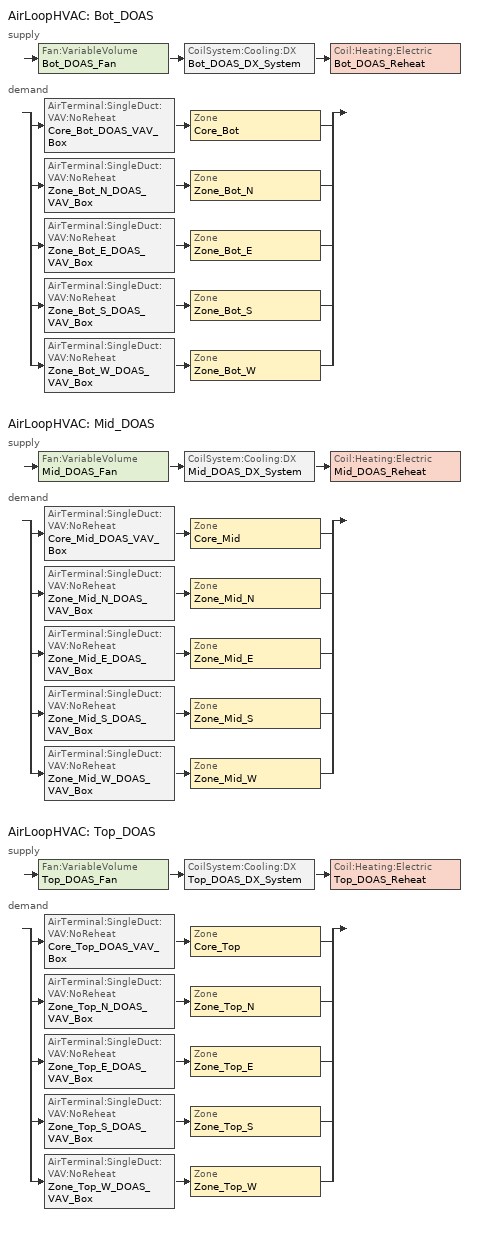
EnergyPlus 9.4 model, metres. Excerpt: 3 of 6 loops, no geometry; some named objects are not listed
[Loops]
AirLoopHVAC 'Bot_DOAS'
 supply: Fan:VariableVolume 'Bot_DOAS_Fan' > CoilSystem:Cooling:DX 'Bot_DOAS_DX_System' > Coil:Heating:Electric 'Bot_DOAS_Reheat'
 demand: split
  | AirTerminal:SingleDuct:VAV:NoReheat 'Core_Bot_DOAS_VAV_Box' > Zone 'Core_Bot'
  | AirTerminal:SingleDuct:VAV:NoReheat 'Zone_Bot_N_DOAS_VAV_Box' > Zone 'Zone_Bot_N'
  | AirTerminal:SingleDuct:VAV:NoReheat 'Zone_Bot_E_DOAS_VAV_Box' > Zone 'Zone_Bot_E'
  | AirTerminal:SingleDuct:VAV:NoReheat 'Zone_Bot_S_DOAS_VAV_Box' > Zone 'Zone_Bot_S'
  | AirTerminal:SingleDuct:VAV:NoReheat 'Zone_Bot_W_DOAS_VAV_Box' > Zone 'Zone_Bot_W'
AirLoopHVAC 'Mid_DOAS'
 supply: Fan:VariableVolume 'Mid_DOAS_Fan' > CoilSystem:Cooling:DX 'Mid_DOAS_DX_System' > Coil:Heating:Electric 'Mid_DOAS_Reheat'
 demand: split
  | AirTerminal:SingleDuct:VAV:NoReheat 'Core_Mid_DOAS_VAV_Box' > Zone 'Core_Mid'
  | AirTerminal:SingleDuct:VAV:NoReheat 'Zone_Mid_N_DOAS_VAV_Box' > Zone 'Zone_Mid_N'
  | AirTerminal:SingleDuct:VAV:NoReheat 'Zone_Mid_E_DOAS_VAV_Box' > Zone 'Zone_Mid_E'
  | AirTerminal:SingleDuct:VAV:NoReheat 'Zone_Mid_S_DOAS_VAV_Box' > Zone 'Zone_Mid_S'
  | AirTerminal:SingleDuct:VAV:NoReheat 'Zone_Mid_W_DOAS_VAV_Box' > Zone 'Zone_Mid_W'
AirLoopHVAC 'Top_DOAS'
 supply: Fan:VariableVolume 'Top_DOAS_Fan' > CoilSystem:Cooling:DX 'Top_DOAS_DX_System' > Coil:Heating:Electric 'Top_DOAS_Reheat'
 demand: split
  | AirTerminal:SingleDuct:VAV:NoReheat 'Core_Top_DOAS_VAV_Box' > Zone 'Core_Top'
  | AirTerminal:SingleDuct:VAV:NoReheat 'Zone_Top_N_DOAS_VAV_Box' > Zone 'Zone_Top_N'
  | AirTerminal:SingleDuct:VAV:NoReheat 'Zone_Top_E_DOAS_VAV_Box' > Zone 'Zone_Top_E'
  | AirTerminal:SingleDuct:VAV:NoReheat 'Zone_Top_S_DOAS_VAV_Box' > Zone 'Zone_Top_S'
  | AirTerminal:SingleDuct:VAV:NoReheat 'Zone_Top_W_DOAS_VAV_Box' > Zone 'Zone_Top_W'
[DesignSpecification:OutdoorAir] Outdoor Air Method=Maximum; Outdoor Air Flow per Person {m3/s-person}=0.0055; Outdoor Air Flow per Zone Floor Area {m3/s-m2}=6e-04; Outdoor Air Flow per Zone {m3/s}=0
SZ_DSOA_Core_Bot; SZ_DSOA_Core_Mid; SZ_DSOA_Core_Top; SZ_DSOA_Zone_Bot_N; SZ_DSOA_Zone_Bot_E; SZ_DSOA_Zone_Bot_S; SZ_DSOA_Zone_Bot_W; SZ_DSOA_Zone_Mid_N; SZ_DSOA_Zone_Mid_E; SZ_DSOA_Zone_Mid_S; SZ_DSOA_Zone_Mid_W; SZ_DSOA_Zone_Top_N; SZ_DSOA_Zone_Top_E; SZ_DSOA_Zone_Top_S; SZ_DSOA_Zone_Top_W
[Sizing:Zone] Zone Cooling Design Supply Air Temperature Input Method=SupplyAirTemperature; Zone Cooling Design Supply Air Temperature {C}=12.8; Zone Heating Design Supply Air Temperature Input Method=SupplyAirTemperature; Zone Heating Design Supply Air Temperature {C}=40; Zone Heating Design Supply Air Humidity Ratio {kgWater/kgDryAir}=0.008; Zone Heating Sizing Factor=0; Zone Cooling Sizing Factor=1.1; Cooling Design Air Flow Method=DesignDay; Cooling Design Air Flow Rate {m3/s}=0; Cooling Minimum Air Flow {m3/s}=0; Cooling Minimum Air Flow Fraction=0; Heating Design Air Flow Method=DesignDay; Heating Design Air Flow Rate {m3/s}=0; Account for Dedicated Outdoor Air System=Yes; Dedicated Outdoor Air System Control Strategy=ColdSupplyAir; Dedicated Outdoor Air Low Setpoint Temperature for Design {C}=19.5; Dedicated Outdoor Air High Setpoint Temperature for Design {C}=20
Name | Zone Cooling Design Supply Air Humidity Ratio {kgWater/kgDryAir} | Design Specification Outdoor Air Object
Core_Bot | 0.0085 | SZ_DSOA_Core_Bot
Core_Mid | 0.0085 | SZ_DSOA_Core_Mid
Core_Top | 0.0085 | SZ_DSOA_Core_Top
Zone_Bot_N | 0.008 | SZ_DSOA_Zone_Bot_N
Zone_Bot_E | 0.008 | SZ_DSOA_Zone_Bot_E
Zone_Bot_S | 0.008 | SZ_DSOA_Zone_Bot_S
Zone_Bot_W | 0.008 | SZ_DSOA_Zone_Bot_W
Zone_Mid_N | 0.008 | SZ_DSOA_Zone_Mid_N
Zone_Mid_E | 0.008 | SZ_DSOA_Zone_Mid_E
Zone_Mid_S | 0.008 | SZ_DSOA_Zone_Mid_S
Zone_Mid_W | 0.008 | SZ_DSOA_Zone_Mid_W
Zone_Top_N | 0.008 | SZ_DSOA_Zone_Top_N
Zone_Top_E | 0.008 | SZ_DSOA_Zone_Top_E
Zone_Top_S | 0.008 | SZ_DSOA_Zone_Top_S
Zone_Top_W | 0.008 | SZ_DSOA_Zone_Top_W
[Sizing:System] Type of Load to Size On=VentilationRequirement; Design Outdoor Air Flow Rate {m3/s}=Autosize; Central Heating Maximum System Air Flow Ratio=Autosize; Preheat Design Temperature {C}=2; Preheat Design Humidity Ratio {kgWater/kgDryAir}=0.008; Precool Design Temperature {C}=11; Precool Design Humidity Ratio {kgWater/kgDryAir}=0.008; Central Cooling Design Supply Air Temperature {C}=19; Central Heating Design Supply Air Temperature {C}=20; Type of Zone Sum to Use=NonCoincident; 100% Outdoor Air in Cooling=No; 100% Outdoor Air in Heating=No; Central Cooling Design Supply Air Humidity Ratio {kgWater/kgDryAir}=0.008; Central Heating Design Supply Air Humidity Ratio {kgWater/kgDryAir}=0.008; Cooling Supply Air Flow Rate Method=DesignDay; Cooling Supply Air Flow Rate {m3/s}=0; Heating Supply Air Flow Rate Method=DesignDay; Heating Supply Air Flow Rate {m3/s}=0; System Outdoor Air Method=ZoneSum; Zone Maximum Outdoor Air Fraction=1; Cooling Design Capacity Method=CoolingDesignCapacity; Cooling Design Capacity {W}=autosize; Heating Design Capacity Method=HeatingDesignCapacity; Heating Design Capacity {W}=autosize; Central Cooling Capacity Control Method=OnOff
Bot_DOAS; Mid_DOAS; Top_DOAS
[ZoneControl:Thermostat] Control Type Schedule=Sch_Zone_Thermostat_Control_Type
Name | Zone or ZoneList | Control 1
Core_Bot_Thermostat | Core_Bot | Core_Bot_SPSched
Core_Mid_Thermostat | Core_Mid | Core_Mid_SPSched
Core_Top_Thermostat | Core_Top | Core_Top_SPSched
Zone_Bot_N_Thermostat | Zone_Bot_N | Zone_Bot_N_SPSched
Zone_Bot_E_Thermostat | Zone_Bot_E | Zone_Bot_E_SPSched
Zone_Bot_S_Thermostat | Zone_Bot_S | Zone_Bot_S_SPSched
Zone_Bot_W_Thermostat | Zone_Bot_W | Zone_Bot_W_SPSched
Zone_Mid_N_Thermostat | Zone_Mid_N | Zone_Mid_N_SPSched
Zone_Mid_E_Thermostat | Zone_Mid_E | Zone_Mid_E_SPSched
Zone_Mid_S_Thermostat | Zone_Mid_S | Zone_Mid_S_SPSched
Zone_Mid_W_Thermostat | Zone_Mid_W | Zone_Mid_W_SPSched
Zone_Top_N_Thermostat | Zone_Top_N | Zone_Top_N_SPSched
Zone_Top_E_Thermostat | Zone_Top_E | Zone_Top_E_SPSched
Zone_Top_S_Thermostat | Zone_Top_S | Zone_Top_S_SPSched
Zone_Top_W_Thermostat | Zone_Top_W | Zone_Top_W_SPSched
[ThermostatSetpoint:SingleCooling]
Name | Setpoint Temperature Schedule
Core_Bot_SPSched; Core_Mid_SPSched; Core_Top_SPSched | Sch_Zone_Cooling_Setpoint_Wo_Solar
Zone_Bot_N_SPSched; Zone_Bot_E_SPSched; Zone_Bot_S_SPSched; Zone_Bot_W_SPSched; Zone_Mid_N_SPSched; Zone_Mid_E_SPSched; Zone_Mid_S_SPSched; Zone_Mid_W_SPSched; Zone_Top_N_SPSched; Zone_Top_E_SPSched; Zone_Top_S_SPSched; Zone_Top_W_SPSched | Sch_Zone_Cooling_Setpoint_Solar
[AirTerminal:SingleDuct:VAV:NoReheat] Maximum Air Flow Rate {m3/s}=Autosize; Zone Minimum Air Flow Input Method=Constant; Constant Minimum Air Flow Fraction=1
Core_Bot_DOAS_VAV_Box; Core_Mid_DOAS_VAV_Box; Core_Top_DOAS_VAV_Box; Zone_Bot_N_DOAS_VAV_Box; Zone_Bot_E_DOAS_VAV_Box; Zone_Bot_S_DOAS_VAV_Box; Zone_Bot_W_DOAS_VAV_Box; Zone_Mid_N_DOAS_VAV_Box; Zone_Mid_E_DOAS_VAV_Box; Zone_Mid_S_DOAS_VAV_Box; Zone_Mid_W_DOAS_VAV_Box; Zone_Top_N_DOAS_VAV_Box; Zone_Top_E_DOAS_VAV_Box; Zone_Top_S_DOAS_VAV_Box; Zone_Top_W_DOAS_VAV_Box
[Zone equipment]
Core_Bot: Core_Bot_Radiant_Floor, Core_Bot_DOAS_VAV_Box
Core_Mid: Core_Mid_Radiant_Floor, Core_Mid_DOAS_VAV_Box
Core_Top: Core_Top_Radiant_Floor, Core_Top_DOAS_VAV_Box
Zone_Bot_N: Zone_Bot_N_Radiant_Floor, Zone_Bot_N_DOAS_VAV_Box
Zone_Bot_E: Zone_Bot_E_Radiant_Floor, Zone_Bot_E_DOAS_VAV_Box
Zone_Bot_S: Zone_Bot_S_Radiant_Floor, Zone_Bot_S_DOAS_VAV_Box
Zone_Bot_W: Zone_Bot_W_Radiant_Floor, Zone_Bot_W_DOAS_VAV_Box
Zone_Mid_N: Zone_Mid_N_Radiant_Floor, Zone_Mid_N_DOAS_VAV_Box
Zone_Mid_E: Zone_Mid_E_Radiant_Floor, Zone_Mid_E_DOAS_VAV_Box
Zone_Mid_S: Zone_Mid_S_Radiant_Floor, Zone_Mid_S_DOAS_VAV_Box
Zone_Mid_W: Zone_Mid_W_Radiant_Floor, Zone_Mid_W_DOAS_VAV_Box
Zone_Top_N: Zone_Top_N_Radiant_Floor, Zone_Top_N_DOAS_VAV_Box
Zone_Top_E: Zone_Top_E_Radiant_Floor, Zone_Top_E_DOAS_VAV_Box
Zone_Top_S: Zone_Top_S_Radiant_Floor, Zone_Top_S_DOAS_VAV_Box
Zone_Top_W: Zone_Top_W_Radiant_Floor, Zone_Top_W_DOAS_VAV_Box
[Fan:VariableVolume] Availability Schedule=Sch_Occupancy; Fan Total Efficiency=0.7; Pressure Rise {Pa}=1000; Maximum Flow Rate {m3/s}=Autosize; Fan Power Minimum Flow Rate Input Method=Fraction; Fan Power Minimum Flow Fraction=0.25; Motor Efficiency=0.91; Motor In Airstream Fraction=1; Fan Power Coefficient 1=0.0013; Fan Power Coefficient 2=0.147; Fan Power Coefficient 3=0.9506; Fan Power Coefficient 4=0.0998
Bot_DOAS_Fan; Mid_DOAS_Fan; Top_DOAS_Fan
[Coil:Cooling:DX:SingleSpeed] Gross Rated Total Cooling Capacity {W}=Autosize; Gross Rated Sensible Heat Ratio=Autosize; Gross Rated Cooling COP {W/W}=4.15; Rated Air Flow Rate {m3/s}=Autosize; Rated Evaporator Fan Power Per Volume Flow Rate {W/(m3/s)}=773.3; Total Cooling Capacity Function of Temperature Curve=DOAS_DX_Coil_CapFT; Total Cooling Capacity Function of Flow Fraction Curve=DOAS_DX_Coil_CapFFF; Energy Input Ratio Function of Temperature Curve=DOAS_DX_Coil_EIRFT; Energy Input Ratio Function of Flow Fraction Curve=DOAS_DX_Coil_EIRFFF; Part Load Fraction Correlation Curve=DOAS_DX_Coil_PLRFFEIR
Bot_DOAS_DX; Mid_DOAS_DX; Top_DOAS_DX
[Coil:Heating:Electric] Efficiency=1
Bot_DOAS_Reheat; Mid_DOAS_Reheat; Top_DOAS_Reheat
[CoilSystem:Cooling:DX] Dehumidification Control Type=Multimode; Run on Sensible Load=No; Run on Latent Load=Yes
Name | Cooling Coil
Bot_DOAS_DX_System | Bot_DOAS_DX
Mid_DOAS_DX_System | Mid_DOAS_DX
Top_DOAS_DX_System | Top_DOAS_DX
[AirLoopHVAC] Design Supply Air Flow Rate {m3/s}=Autosize
Bot_DOAS; Mid_DOAS; Top_DOAS
[SetpointManager:Scheduled]
Name | Control Variable | Schedule | Setpoint Node or NodeList
Bot_DOAS_DX_System_DX_SAT_Setpoint_Manager | Temperature | Sch_DOAS_DX_SAT | Bot_DOAS_DX_Outlet_Node
Mid_DOAS_DX_System_DX_SAT_Setpoint_Manager | Temperature | Sch_DOAS_DX_SAT | Mid_DOAS_DX_Outlet_Node
Top_DOAS_DX_System_DX_SAT_Setpoint_Manager | Temperature | Sch_DOAS_DX_SAT | Top_DOAS_DX_Outlet_Node
Bot_DOAS_DX_System_DX_Hum_Setpoint_Manager | MaximumHumidityRatio | Sch_DOAS_DX_Hum | Bot_DOAS_DX_Outlet_Node
Mid_DOAS_DX_System_DX_Hum_Setpoint_Manager | MaximumHumidityRatio | Sch_DOAS_DX_Hum | Mid_DOAS_DX_Outlet_Node
Top_DOAS_DX_System_DX_Hum_Setpoint_Manager | MaximumHumidityRatio | Sch_DOAS_DX_Hum | Top_DOAS_DX_Outlet_Node
Bot_DOAS_DX_System_REHEAT_Setpoint_Manager | Temperature | Sch_DOAS_Reheat_SAT | Bot_DOAS_Reheat_Outlet_Node
Mid_DOAS_DX_System_REHEAT_Setpoint_Manager | Temperature | Sch_DOAS_Reheat_SAT | Mid_DOAS_Reheat_Outlet_Node
Top_DOAS_DX_System_REHEAT_Setpoint_Manager | Temperature | Sch_DOAS_Reheat_SAT | Top_DOAS_Reheat_Outlet_Node
[Schedule:Compact]
Sch_Zone_Cooling_Setpoint_Solar; Sch_Zone_Cooling_Setpoint_Wo_Solar: Through: 12/31, For: AllDays, Until: 24:00, 28
Sch_Zone_Thermostat_Control_Type: Through: 12/31, For: AllDays, Until: 24:00, 2
Sch_Occupancy: Through: 12/31, For: Weekdays, Until: 01:00, 0, Until: 02:00, 0, Until: 03:00, 0, Until: 04:00, 0, Until: 05:00, 0, Until: 06:00, 0, Until: 07:00, 0, Until: 08:00, 0.5, Until: 09:00, 0.95, Until: 10:00, 0.95, Until: 11:00, 0.95, Until: 12:00, 0.95, Until: 13:00, 0.5, Until: 14:00, 0.95, Until: 15:00, 0.95, Until: 16:00, 0.95, Until: 17:00, 0.95, Until: 18:00, 0.5, Until: 19:00, 0.05, Until: 20:00, 0, Until: 21:00, 0, Until: 22:00, 0, Until: 23:00, 0, Until: 24:00, 0, For: Saturday, Until: 01:00, 0, Until: 02:00, 0, Until: 03:00, 0, Until: 04:00, 0, Until: 05:00, 0, Until: 06:00, 0, Until: 07:00, 0.1, Until: 08:00, 0.1, Until: 09:00, 0.3, Until: 10:00, 0.3, Until: 11:00, 0.3, Until: 12:00, 0.1, Until: 13:00, 0, Until: 14:00, 0, Until: 15:00, 0, Until: 16:00, 0, Until: 17:00, 0, Until: 18:00, 0, Until: 19:00, 0, Until: 20:00, 0, Until: 21:00, 0, Until: 22:00, 0, Until: 23:00, 0, Until: 24:00, 0, For: Sunday Holidays, Until: 01:00, 0, Until: 02:00, 0, Until: 03:00, 0, Until: 04:00, 0, Until: 05:00, 0, Until: 06:00, 0, Until: 07:00, 0, Until: 08:00, 0, Until: 09:00, 0, Until: 10:00, 0, Until: 11:00, 0, Until: 12:00, 0, Until: 13:00, 0, Until: 14:00, 0, Until: 15:00, 0, Until: 16:00, 0, Until: 17:00, 0, Until: 18:00, 0, Until: 19:00, 0, Until: 20:00, 0, Until: 21:00, 0, Until: 22:00, 0, Until: 23:00, 0, Until: 24:00, 0, For: SummerDesignDay AllOtherDays, Until: 01:00, 0, Until: 02:00, 0, Until: 03:00, 0, Until: 04:00, 0, Until: 05:00, 0, Until: 06:00, 0, Until: 07:00, 0, Until: 08:00, 1, Until: 09:00, 1, Until: 10:00, 1, Until: 11:00, 1, Until: 12:00, 1, Until: 13:00, 1, Until: 14:00, 1, Until: 15:00, 1, Until: 16:00, 1, Until: 17:00, 1, Until: 18:00, 0, Until: 19:00, 0, Until: 20:00, 0, Until: 21:00, 0, Until: 22:00, 0, Until: 23:00, 0, Until: 24:00, 0
Sch_DOAS_DX_SAT: Through: 12/31, For: AllDays, Until: 24:00, 19.9
Sch_DOAS_DX_Hum: Through: 12/31, For: AllDays, Until: 24:00, 0.00924
Sch_DOAS_Reheat_SAT: Through: 12/31, For: AllDays, Until: 24:00, 20
[Curve:Quadratic]
Name | Coefficient1 Constant | Coefficient2 x | Coefficient3 x**2 | Minimum Value of x | Maximum Value of x
DOAS_DX_Coil_CapFFF | 0.658307 | 0.529496 | -0.186948 | 0.75 | 1.25
DOAS_DX_Coil_EIRFFF | 1.32935 | -0.521859 | 0.191822 | 0.75 | 1.25
DOAS_DX_Coil_PLRFFEIR | 0.85 | 0.15 | 0 | 0 | 1
[Curve:Biquadratic] Minimum Value of x=16.67; Maximum Value of x=22.22; Minimum Value of y=23.89; Maximum Value of y=51.67; Input Unit Type for X=Temperature; Input Unit Type for Y=Temperature; Output Unit Type=Dimensionless
Name | Coefficient1 Constant | Coefficient2 x | Coefficient3 x**2 | Coefficient4 y | Coefficient5 y**2 | Coefficient6 x*y
DOAS_DX_Coil_CapFT | 0.311677 | 0.0622847 | -0.0008633 | -0.0066556 | -4.62e-05 | 0.0001349
DOAS_DX_Coil_EIRFT | 1.05052 | -0.065323 | 0.0021068 | 0.0235557 | 0.0004542 | -0.0014092
